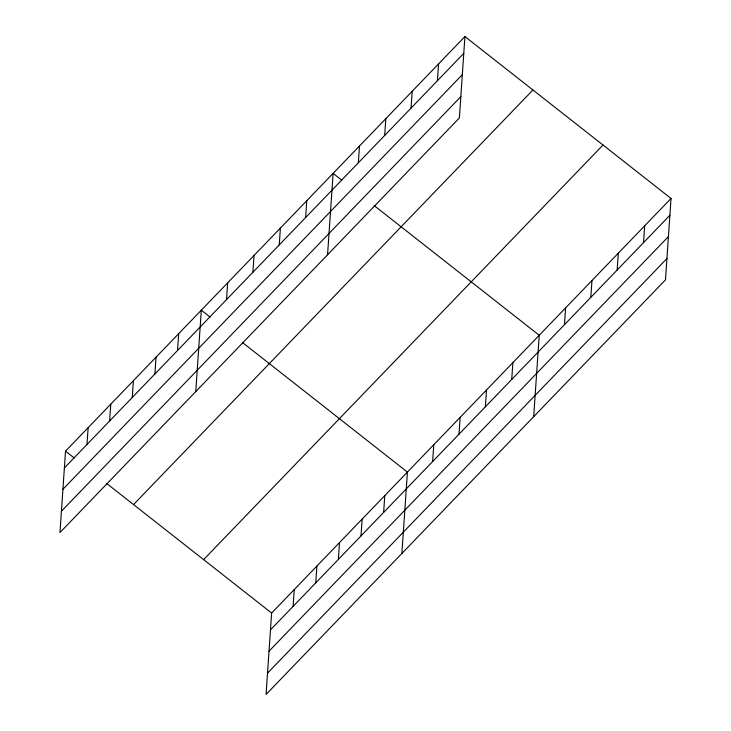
<?xml version="1.0" encoding="UTF-8"?>
<svg xmlns="http://www.w3.org/2000/svg" width="731" height="731" viewBox="0 0 731 731"><rect width="100%" height="100%" fill="white"/><g stroke="black" fill="none" stroke-linecap="round" stroke-linejoin="round"><path stroke-width="1.1" d="M464.925 36.55L459.379 117.947L59.969 532.543L65.516 451.146L464.925 36.55L671.031 198.457L665.484 279.854L266.075 694.45L271.621 613.053L671.031 198.457M86.998 444.466L88.149 427.653M109.632 420.965L110.783 404.161M132.265 397.472L133.417 380.659M154.899 373.98L156.05 357.167M177.532 350.487L178.684 333.674M195.762 391.578L201.317 310.182L210.035 317.035M226.528 299.628L227.679 282.815M252.889 272.27L254.032 255.457M279.251 244.903L280.393 228.09M305.613 217.546L306.755 200.733M293.113 606.374L294.255 589.561M327.57 254.763L333.117 173.366L341.843 180.219M315.746 582.881L316.889 566.068M358.336 162.812L359.478 145.999M338.38 559.379L339.522 542.576M384.698 135.454L385.84 118.641M361.013 535.887L362.156 519.074M411.06 108.087L412.202 91.274M383.647 512.394L384.789 495.581M401.876 553.486L407.423 472.089L242.299 342.373M437.421 80.721L438.563 63.917M432.642 461.535L433.785 444.731M459.004 434.177L460.146 417.364M485.357 406.811L486.508 389.998M511.718 379.453L512.87 362.64M533.676 416.67L539.231 335.273L374.108 205.557M564.442 324.719L565.593 307.915M590.803 297.362L591.955 280.549M617.165 269.995L618.316 253.182M643.527 242.637L644.669 225.824M64.365 467.959L463.774 53.363M62.912 489.267L462.321 74.672M61.422 511.225L460.832 96.638M133.535 504.573L532.945 89.977M203.611 559.626L603.02 145.03M270.479 629.866L669.888 215.27M269.026 651.175L668.436 236.579M267.528 673.141L666.937 258.546M65.516 451.146L74.233 457.999M106.498 483.337L271.621 613.053"/></g></svg>
